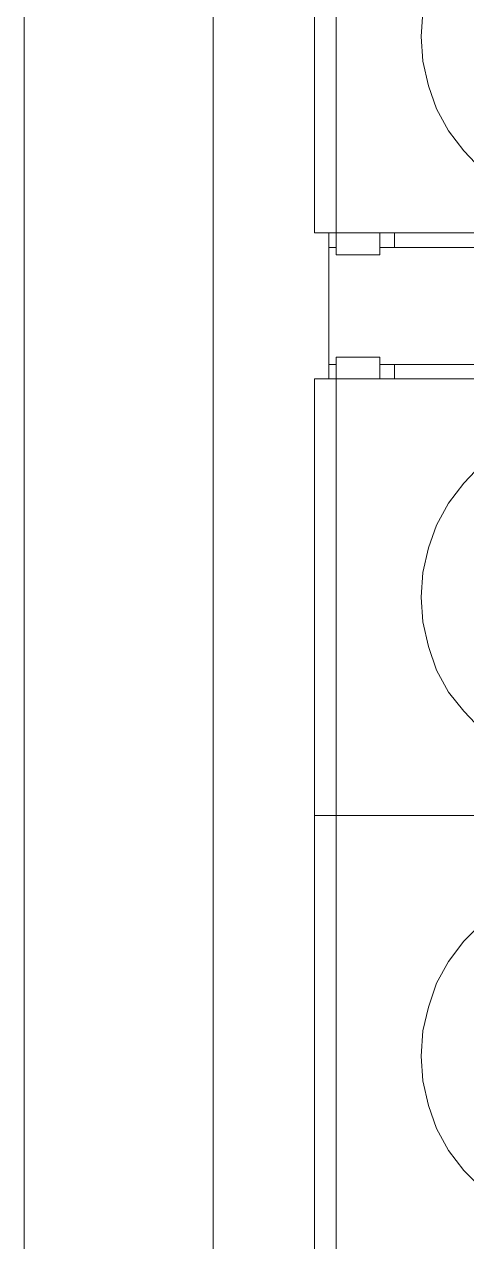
# Model space of a CAD drawing. Header units: inches. Extents: x -1128 to 651, y 96 to 845.
# Drawn here: x 75.4 to 97.4, y 723.5 to 783.9 of the extents above; entities that cross this region are included whole.
import ezdxf

# ---------------------------------------------------------------- set-up
doc = ezdxf.new("R2010")
doc.units = ezdxf.units.IN
doc.header["$MEASUREMENT"] = 0
doc.layers.add('Layer 1', color=7, linetype='Continuous')

msp = doc.modelspace()

# ---------------------------------------------------------------- linework, layer by layer
at = {"layer": 'Layer 1', "color": 0, "lineweight": 5}
for points in [[(75.43, 657.433), (155.545, 657.433), (155.545, 825.231), (75.43, 825.231), (75.43, 657.433)], [(95.232, 784.539), (95.141, 783.316), (95.232, 782.092), (95.504, 780.868), (95.912, 779.736), (96.501, 778.648), (97.271, 777.651), (98.132, 776.745), (99.129, 776.02), (100.216, 775.431), (101.349, 774.978), (102.573, 774.751), (103.796, 774.661), (105.02, 774.751), (106.243, 774.978), (107.421, 775.431), (108.509, 776.02), (109.506, 776.745), (110.367, 777.651), (111.092, 778.648), (111.681, 779.736), (112.134, 780.868), (112.406, 782.092), (112.497, 783.316)], [(90.565, 773.573), (90.565, 766.323)], [(90.565, 766.323), (90.565, 773.573)], [(90.565, 772.848), (90.927, 772.848)], [(90.565, 772.848), (90.927, 772.848)], [(93.102, 772.848), (134.338, 772.848)], [(93.102, 772.848), (134.338, 772.848)], [(134.338, 767.048), (93.102, 767.048)], [(93.102, 767.048), (134.338, 767.048)], [(89.84, 766.323), (90.927, 766.323)], [(89.84, 766.323), (90.927, 766.323)], [(98.132, 762.063), (97.271, 761.157), (96.501, 760.16), (95.912, 759.072), (95.504, 757.94), (95.232, 756.716), (95.141, 755.492), (95.232, 754.269), (95.504, 753.046), (95.912, 751.867), (96.501, 750.78), (97.271, 749.828), (98.132, 748.922)], [(89.84, 744.662), (90.927, 744.662)], [(89.84, 744.662), (90.927, 744.662)], [(98.132, 739.27), (97.271, 738.409), (96.501, 737.412), (95.912, 736.325), (95.504, 735.147), (95.232, 733.968), (95.141, 732.7), (95.232, 731.476), (95.504, 730.253), (95.912, 729.12), (96.501, 728.032), (97.271, 727.035), (98.132, 726.174)]]:
    msp.add_lwpolyline(points, dxfattribs=at)
for points, knots in [([(84.81, 670.166), (84.81, 670.166), (84.81, 818.389), (84.81, 818.389), (84.81, 818.389), (84.81, 670.166), (84.81, 670.166)], [0, 0, 0, 0, 1, 1, 1, 2, 2, 2, 2]), ([(89.84, 773.573), (89.84, 773.573), (89.84, 795.233), (89.84, 795.233), (89.84, 795.233), (89.84, 773.573), (89.84, 773.573)], [0, 0, 0, 0, 1, 1, 1, 2, 2, 2, 2]), ([(90.927, 773.573), (90.927, 773.573), (90.927, 795.233), (90.927, 795.233), (90.927, 795.233), (90.927, 773.573), (90.927, 773.573)], [0, 0, 0, 0, 1, 1, 1, 2, 2, 2, 2]), ([(90.927, 773.573), (90.927, 773.573), (89.84, 773.573), (89.84, 773.573), (89.84, 773.573), (90.927, 773.573), (90.927, 773.573)], [0, 0, 0, 0, 1, 1, 1, 2, 2, 2, 2]), ([(136.468, 773.573), (136.468, 773.573), (90.927, 773.573), (90.927, 773.573), (90.927, 773.573), (136.468, 773.573), (136.468, 773.573)], [0, 0, 0, 0, 1, 1, 1, 2, 2, 2, 2]), ([(90.927, 773.573), (90.927, 773.573), (90.927, 772.485), (90.927, 772.485), (90.927, 772.485), (90.927, 773.573), (90.927, 773.573)], [0, 0, 0, 0, 1, 1, 1, 2, 2, 2, 2]), ([(93.102, 772.485), (93.102, 772.485), (93.102, 773.573), (93.102, 773.573), (93.102, 773.573), (93.102, 772.485), (93.102, 772.485), (93.102, 772.485), (90.927, 772.485), (90.927, 772.485), (90.927, 772.485), (93.102, 772.485), (93.102, 772.485)], [0, 0, 0, 0, 1, 1, 1, 2, 2, 2, 3, 3, 3, 4, 4, 4, 4]), ([(93.827, 772.848), (93.827, 772.848), (93.827, 773.573), (93.827, 773.573), (93.827, 773.573), (93.827, 772.848), (93.827, 772.848)], [0, 0, 0, 0, 1, 1, 1, 2, 2, 2, 2]), ([(90.565, 767.048), (90.565, 767.048), (90.565, 772.848), (90.565, 772.848), (90.565, 772.848), (90.565, 767.048), (90.565, 767.048)], [0, 0, 0, 0, 1, 1, 1, 2, 2, 2, 2]), ([(90.927, 767.048), (90.927, 767.048), (90.565, 767.048), (90.565, 767.048), (90.565, 767.048), (90.927, 767.048), (90.927, 767.048)], [0, 0, 0, 0, 1, 1, 1, 2, 2, 2, 2]), ([(93.102, 767.41), (93.102, 767.41), (90.927, 767.41), (90.927, 767.41), (90.927, 767.41), (93.102, 767.41), (93.102, 767.41)], [0, 0, 0, 0, 1, 1, 1, 2, 2, 2, 2]), ([(90.927, 767.41), (90.927, 767.41), (90.927, 766.323), (90.927, 766.323), (90.927, 766.323), (90.927, 767.41), (90.927, 767.41)], [0, 0, 0, 0, 1, 1, 1, 2, 2, 2, 2]), ([(93.102, 766.323), (93.102, 766.323), (93.102, 767.41), (93.102, 767.41), (93.102, 767.41), (93.102, 766.323), (93.102, 766.323)], [0, 0, 0, 0, 1, 1, 1, 2, 2, 2, 2]), ([(93.827, 766.323), (93.827, 766.323), (93.827, 767.048), (93.827, 767.048), (93.827, 767.048), (93.827, 766.323), (93.827, 766.323)], [0, 0, 0, 0, 1, 1, 1, 2, 2, 2, 2]), ([(89.84, 744.662), (89.84, 744.662), (89.84, 766.323), (89.84, 766.323), (89.84, 766.323), (89.84, 744.662), (89.84, 744.662)], [0, 0, 0, 0, 1, 1, 1, 2, 2, 2, 2]), ([(90.927, 744.662), (90.927, 744.662), (90.927, 766.323), (90.927, 766.323), (90.927, 766.323), (90.927, 744.662), (90.927, 744.662)], [0, 0, 0, 0, 1, 1, 1, 2, 2, 2, 2]), ([(90.927, 766.323), (90.927, 766.323), (136.468, 766.323), (136.468, 766.323), (136.468, 766.323), (90.927, 766.323), (90.927, 766.323)], [0, 0, 0, 0, 1, 1, 1, 2, 2, 2, 2]), ([(89.84, 722.957), (89.84, 722.957), (89.84, 744.662), (89.84, 744.662), (89.84, 744.662), (89.84, 722.957), (89.84, 722.957)], [0, 0, 0, 0, 1, 1, 1, 2, 2, 2, 2]), ([(90.927, 744.662), (90.927, 744.662), (89.84, 744.662), (89.84, 744.662), (89.84, 744.662), (90.927, 744.662), (90.927, 744.662)], [0, 0, 0, 0, 1, 1, 1, 2, 2, 2, 2]), ([(90.927, 744.662), (90.927, 744.662), (136.468, 744.662), (136.468, 744.662), (136.468, 744.662), (90.927, 744.662), (90.927, 744.662)], [0, 0, 0, 0, 1, 1, 1, 2, 2, 2, 2]), ([(90.927, 722.957), (90.927, 722.957), (90.927, 721.869), (90.927, 721.869), (90.927, 721.869), (90.927, 722.957), (90.927, 722.957), (90.927, 722.957), (90.927, 744.662), (90.927, 744.662), (90.927, 744.662), (90.927, 722.957), (90.927, 722.957)], [0, 0, 0, 0, 1, 1, 1, 2, 2, 2, 3, 3, 3, 4, 4, 4, 4]), ([(136.468, 744.662), (136.468, 744.662), (90.927, 744.662), (90.927, 744.662), (90.927, 744.662), (136.468, 744.662), (136.468, 744.662)], [0, 0, 0, 0, 1, 1, 1, 2, 2, 2, 2])]:
    msp.add_open_spline(points, degree=3, knots=knots, dxfattribs=at)

doc.saveas('drawing.dxf')
